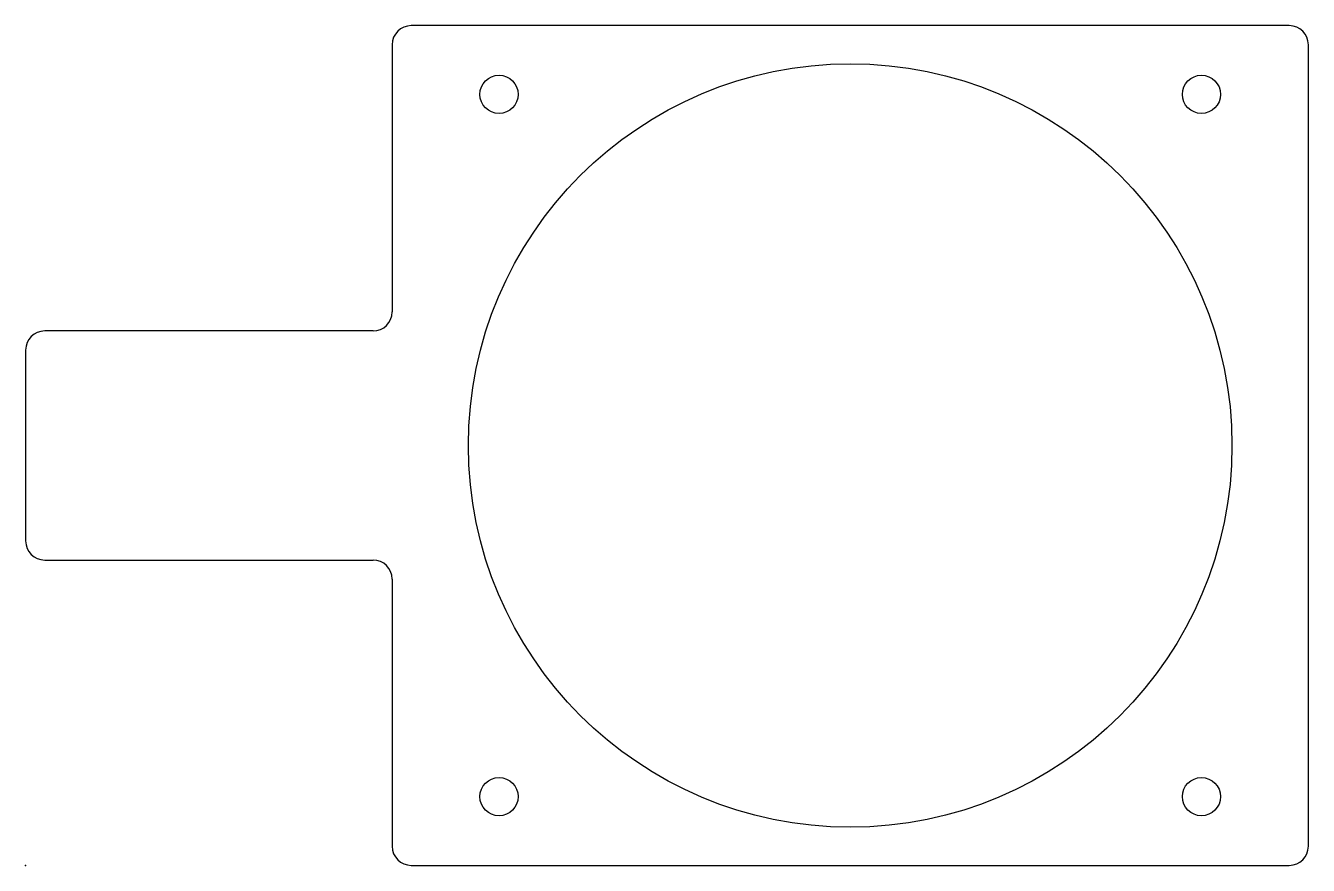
# Model space of a CAD drawing. Header units: inches. Extents: x 0 to 4.2, y 0 to 2.75.
import ezdxf

# ---------------------------------------------------------------- set-up
doc = ezdxf.new("R2010")
doc.units = ezdxf.units.IN
doc.header["$MEASUREMENT"] = 0
doc.layers.add('CAD', color=7, linetype='Continuous')

msp = doc.modelspace()

# ---------------------------------------------------------------- linework, layer by layer
msp.add_point((0, 0))
at = {"layer": 'CAD', "linetype": 'Continuous'}
for p, q in [((4.1375, 2.75), (1.2625, 2.75)), ((1.2, 2.6875), (1.2, 1.8125)), ((4.2, 0.0625), (4.2, 2.6875)), ((1.1375, 1.75), (0.0625, 1.75)), ((0, 1.6875), (0, 1.0625)), ((0.0625, 1), (1.1375, 1)), ((1.2, 0.9375), (1.2, 0.0625)), ((1.2625, 0), (4.1375, 0))]:
    msp.add_line(p, q, dxfattribs=at)
for centre, radius in [((2.7, 1.375), 1.25), ((1.55, 2.525), 0.0625), ((3.85, 2.525), 0.0625), ((1.55, 0.225), 0.0625), ((3.85, 0.225), 0.0625)]:
    msp.add_circle(centre, radius, dxfattribs=at)
for centre, start, end in [((1.2625, 2.6875), 90, 180), ((4.1375, 2.6875), 0, 90), ((1.1375, 1.8125), 270, 0), ((0.0625, 1.6875), 90, 180), ((0.0625, 1.0625), 180, 270), ((1.1375, 0.9375), 0, 90), ((1.2625, 0.0625), 180, 270), ((4.1375, 0.0625), 270, 0)]:
    msp.add_arc(centre, 0.0625, start, end, dxfattribs=at)

doc.saveas('drawing.dxf')
